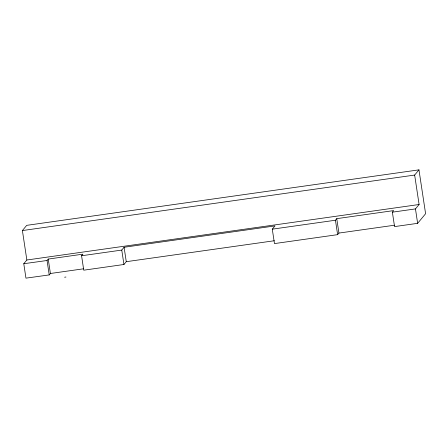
<?xml version="1.0" encoding="UTF-8"?>
<svg xmlns="http://www.w3.org/2000/svg" width="448" height="448" viewBox="0 0 448 448"><rect width="100%" height="100%" fill="white"/><g stroke="black" fill="none" stroke-linecap="round" stroke-linejoin="round"><path stroke-width="0.67" d="M83.714 268.783L50.411 273.493L49.224 274.921L25.956 278.146L23.772 263.726L26.852 260.002L22.4 230.563L26.712 225.35L418.964 169.854L425.6 213.718L417.642 223.334L394.559 226.598L392.375 212.178L393.68 210.599L336.75 218.652L335.446 220.231L272.283 229.169L274.467 243.589L337.624 234.651L338.934 233.078L394.492 225.215M23.772 263.726L47.046 260.501L48.227 259.073L82.891 254.167L81.575 255.758L83.754 270.183L123.945 264.494L126.269 261.688L274.389 240.733M81.575 255.758L121.766 250.074L124.09 247.262L274.977 225.915L272.283 229.169M22.4 230.563L414.652 175.062L418.964 169.854M392.375 212.178L415.464 208.908L419.104 204.506L414.652 175.062M65.951 277.026L64.624 277.217M26.852 260.002L419.104 204.506M415.464 208.908L417.642 223.334M336.75 218.652L338.934 233.078M335.446 220.231L337.624 234.651M124.09 247.262L126.269 261.688M121.766 250.074L123.945 264.494M48.227 259.073L50.411 273.493M47.046 260.501L49.224 274.921"/></g></svg>
